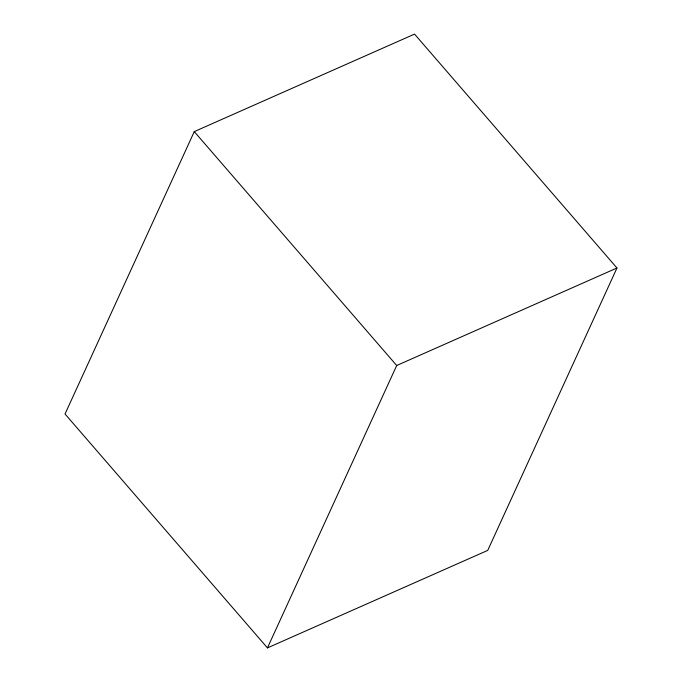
<?xml version="1.0" encoding="UTF-8"?>
<svg xmlns="http://www.w3.org/2000/svg" width="682" height="682" viewBox="0 0 682 682"><rect width="100%" height="100%" fill="white"/><g stroke="black" fill="none" stroke-linecap="round" stroke-linejoin="round"><path stroke-width="1.02" d="M194.268 131.609L65.029 414L267.455 647.9L487.732 550.391L616.971 268L414.545 34.1L194.268 131.609L396.702 365.509L267.455 647.9M396.702 365.509L616.971 268"/></g></svg>
